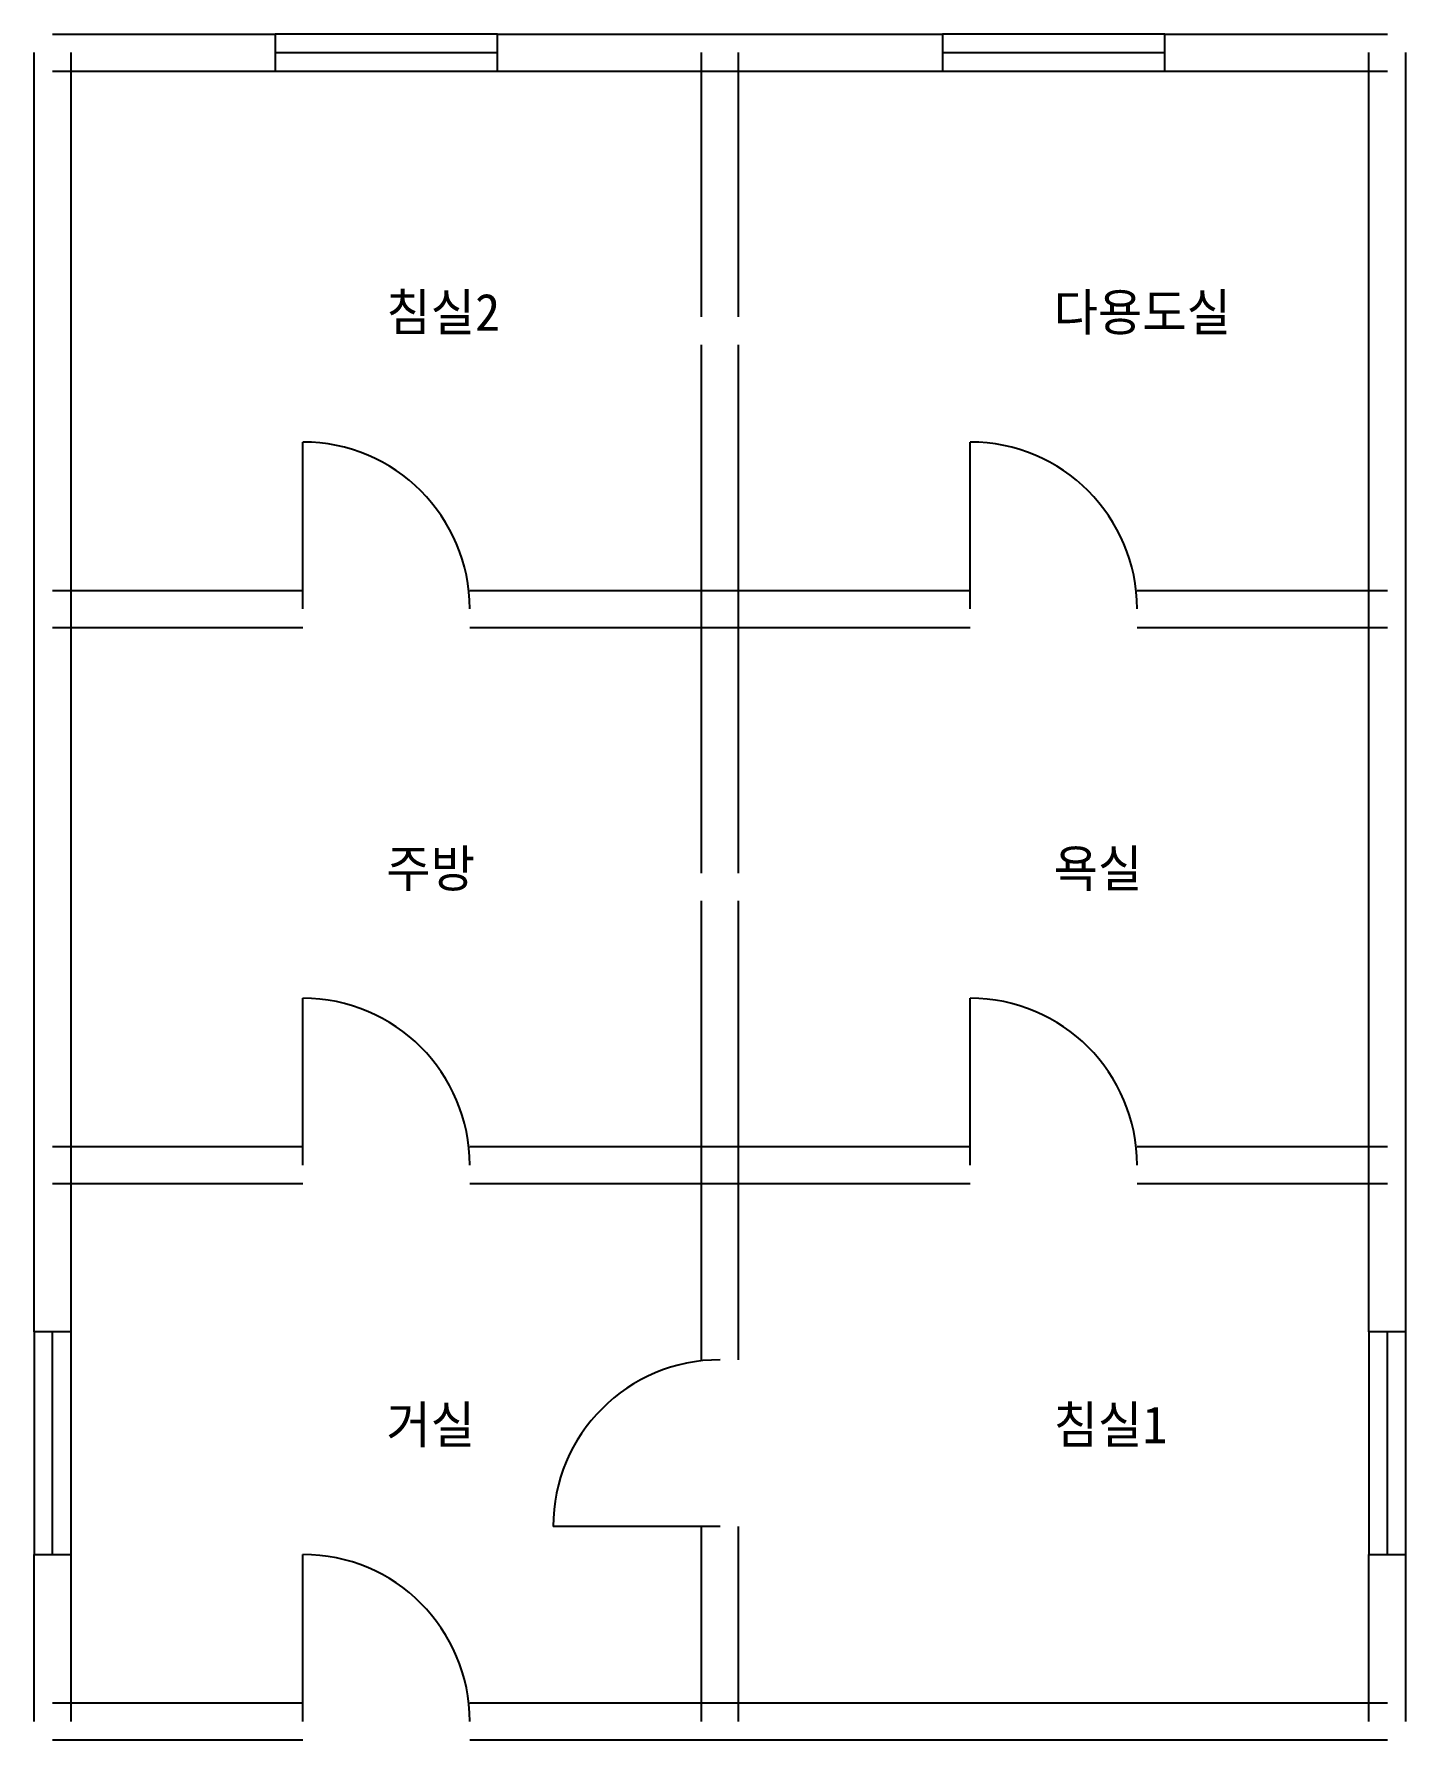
# Model space of a CAD drawing. Header units: millimetres. Extents: x -100 to 7300, y -100 to 9100.
import ezdxf

# ---------------------------------------------------------------- set-up
doc = ezdxf.new("R2010")
doc.units = ezdxf.units.MM
for name, color, linetype in [('A-DOOR', 4, 'Continuous'), ('A-TEXT', 7, 'Continuous'), ('A-WALL', 7, 'Continuous'), ('A-WIND', 6, 'Continuous')]:
    doc.layers.add(name, color=color, linetype=linetype)

# ---------------------------------------------------------------- blocks, each defined once
blk = doc.blocks.new('F09-DOOR')
at = {"layer": 'A-DOOR'}
blk.add_line((0, 0), (0, 900), dxfattribs=at)
blk.add_arc((0, 0), 900, 0, 90, dxfattribs=at)
blk = doc.blocks.new('F09-WIN')
at = {"layer": 'A-WIND'}
blk.add_line((0, 0), (1200, 0), dxfattribs=at)
blk.add_lwpolyline([(0, -100), (1200, -100), (1200, 100), (0, 100)], close=True, dxfattribs=at)

msp = doc.modelspace()

# ---------------------------------------------------------------- linework, layer by layer
at = {"layer": 'A-WALL'}
for p, q in [((0, 9100), (1200, 9100)), ((2400, 9100), (4800, 9100)), ((6000, 9100), (7200, 9100)), ((-100, 2100), (-100, 9000)), ((100, 2100), (100, 9000)), ((3500, 7575), (3500, 9000)), ((3700, 7575), (3700, 9000)), ((7100, 2100), (7100, 9000)), ((7300, 2100), (7300, 9000)), ((0, 8900), (1200, 8900)), ((2400, 8900), (4800, 8900)), ((6000, 8900), (7200, 8900)), ((3500, 4575), (3500, 7425)), ((3700, 4575), (3700, 7425)), ((0, 6100), (1350, 6100)), ((2250, 6100), (4950, 6100)), ((5850, 6100), (7200, 6100)), ((0, 5900), (1350, 5900)), ((2250, 5900), (4950, 5900)), ((5850, 5900), (7200, 5900)), ((3500, 1950), (3500, 4425)), ((3700, 1950), (3700, 4425)), ((0, 3100), (1350, 3100)), ((2250, 3100), (4950, 3100)), ((5850, 3100), (7200, 3100)), ((0, 2900), (1350, 2900)), ((2250, 2900), (4950, 2900)), ((5850, 2900), (7200, 2900)), ((3500, 0), (3500, 1050)), ((3700, 0), (3700, 1050)), ((-100, 0), (-100, 900)), ((100, 0), (100, 900)), ((7100, 0), (7100, 900)), ((7300, 0), (7300, 900)), ((0, 100), (1350, 100)), ((2250, 100), (7200, 100)), ((0, -100), (1350, -100)), ((2250, -100), (7200, -100))]:
    msp.add_line(p, q, dxfattribs=at)

# ---------------------------------------------------------------- block references
at = {"layer": 'A-DOOR'}
for p in [(1350, 6000), (4950, 6000), (1350, 3000), (4950, 3000), (1350, 0)]:
    msp.add_blockref('F09-DOOR', p, dxfattribs=at)
at = {"layer": 'A-DOOR', "rotation": 90}
msp.add_blockref('F09-DOOR', (3600, 1050), dxfattribs=at)
at = {"layer": 'A-WIND'}
for p in [(1200, 9000), (4800, 9000)]:
    msp.add_blockref('F09-WIN', p, dxfattribs=at)
at = {"layer": 'A-WIND', "rotation": 90}
for p in [(0, 900), (7200, 900)]:
    msp.add_blockref('F09-WIN', p, dxfattribs=at)

# ---------------------------------------------------------------- texts
at = {"layer": 'A-TEXT'}
for s, p in [('침실2', (1800, 7500)), ('다용도실', (5400, 7500)), ('주방', (1800, 4500)), ('욕실', (5400, 4500)), ('거실', (1800, 1500)), ('침실1', (5400, 1500))]:
    msp.add_text(s, height=200, dxfattribs=at).set_placement(p)

doc.saveas('drawing.dxf')
